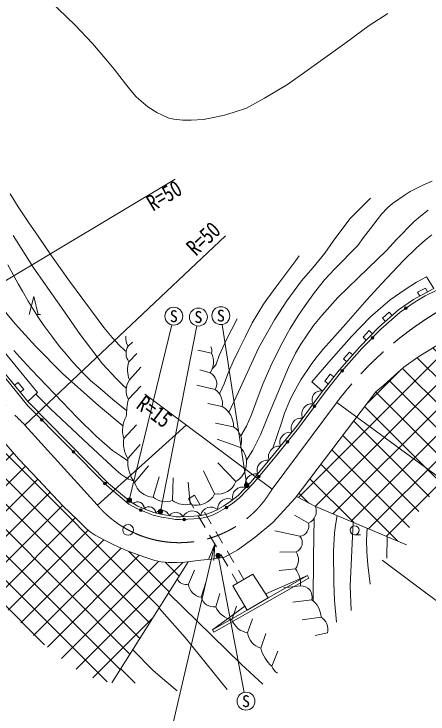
# Model space of a CAD drawing. Units: millimetres, scale not verified. Extents: x 40000 to 680000, y 20000 to 380000.
# Drawn here: x 363994 to 410152, y 241475 to 319498 of the extents above; entities that cross this region are included whole.
import ezdxf
from ezdxf.enums import TextEntityAlignment as Align

# ---------------------------------------------------------------- set-up
doc = ezdxf.new("R2010")
doc.units = ezdxf.units.MM
doc.header["$LTSCALE"] = 1000
doc.linetypes.add('CHAIN', pattern=[18.5, 12, -1.5, 3.5, -1.5])
doc.linetypes.add('DASHED', pattern=[7.5, 6, -1.5])
for name, color, linetype, lineweight in [('M-BGD', 7, 'Continuous', 13), ('M-BMK', 2, 'CHAIN', 13), ('M-BMK-SRVR', 3, 'Continuous', 13), ('M-STR-HTXT', 7, 'Continuous', 13), ('M-STR-STRC', 7, 'Continuous', 13)]:
    doc.layers.add(name, color=color, linetype=linetype, lineweight=lineweight)
doc.styles.add('ＭＳ ゴシック', font='')
doc.styles.get('ＭＳ ゴシック').set_extended_font_data('MS Gothic')
pattern_1 = [(45, (0, -0), (-1414.2136, 1414.2136), []), (135, (0, -0), (-1414.2136, -1414.2136), [])]

# ---------------------------------------------------------------- blocks, each defined once
blk = doc.blocks.new('open_arrow')
at = {"color": 0, "linetype": 'Continuous', "lineweight": -2}
blk.add_lwpolyline([(7.5, 1.25), (0, 0), (7.5, -1.25)], dxfattribs=at)

msp = doc.modelspace()

# ---------------------------------------------------------------- hatches: boundary and pattern name
at = {"layer": 'M-BGD'}
for points in [[(407569, 286629, -1), (407816, 286800, -1)], [(403849, 283302, -1), (404057, 283518, -0.41421), (404061, 283306, -0.41421)], [(400482, 279606, -1), (400682, 279831, -1)], [(397424, 275652, -1), (397603, 275893, -0.41421), (397634, 275683, -0.41421)], [(367002, 274372, -0.41421), (367214, 274370, -0.41421), (367213, 274158, -1)], [(394384, 271684, -1), (394572, 271918, -0.41421), (394595, 271707, -0.41421)], [(370518, 270817, -0.41421), (370730, 270816, -0.41421), (370729, 270603, -1)], [(391208, 267822, -1), (391400, 268053, -1)], [(374034, 267262, -0.41421), (374246, 267261, -0.41421), (374245, 267049, -1)], [(387576, 264421, -1), (387823, 264591, -1)], [(377985, 264245, -0.41421), (378179, 264329, -0.41421), (378263, 264134, -1)], [(382824, 263158, -1), (383124, 263168, -1)]]:
    msp.add_hatch(color=256, dxfattribs=at).paths.add_polyline_path(points)
h = msp.add_hatch(dxfattribs=at)
h.set_pattern_fill('USER', color=256, style=0, pattern_type=2)
h.set_pattern_definition(pattern_1)
h.paths.add_polyline_path([(417809, 272696), (411345, 282711), (411234, 282637), (409031, 281242), (407472, 280133), (406462, 279253), (405214, 278109), (404645, 277623), (404353, 277372), (395488, 265735), (397599, 264594), (407003, 260663), (408593, 263041), (409833, 265301), (413260, 267962), (414607, 269697), (415820, 270726), (417198, 271014)])
h = msp.add_hatch(dxfattribs=at)
h.set_pattern_fill('USER', color=256, style=0, pattern_type=2)
h.set_pattern_definition(pattern_1)
h.paths.add_polyline_path([(375217, 260287), (374070, 260862), (373040, 261419), (372492, 261763), (372037, 262136), (371060, 263099), (369449, 264662), (366673, 267605), (364542, 269879), (359726, 275394), (358441, 274401), (348893, 264684), (351576, 263157), (352814, 262434), (353261, 261482), (355355, 259882), (356696, 258349), (359011, 256917), (360456, 255644), (363073, 253339), (366154, 250243), (367747, 248909), (370333, 246779), (373128, 245313), (374904, 244950), (383416, 258448), (383031, 258405), (382154, 258364), (381178, 258354), (380397, 258442), (379678, 258600), (378928, 258833), (377726, 259251), (376528, 259701)])
at = {"layer": 'M-STR-HTXT'}
for points in [[(390089, 267169, -0.41421), (390139, 266819, -0.41421), (389789, 266769, -1)], [(377063, 265440, -0.41421), (376976, 265097, -0.41421), (376633, 265183, -1)], [(380547, 264189, -1), (380130, 263913, -1)], [(386610, 258924, -1), (386894, 259335, -1)]]:
    msp.add_hatch(color=256, dxfattribs=at).paths.add_polyline_path(points)

# ---------------------------------------------------------------- linework, layer by layer
at = {"layer": 'M-BGD'}
for p, q in [((409987, 290216), (410785, 288887)), ((409866, 288956), (408988, 288478)), ((410105, 288517), (409866, 288956)), ((408988, 288478), (409227, 288038)), ((366453, 286001), (366953, 286001)), ((405819, 286257), (405067, 285598)), ((405067, 285598), (405396, 285222)), ((406148, 285881), (405819, 286257)), ((403610, 284207), (402916, 283488)), ((403970, 283860), (403610, 284207)), ((402916, 283488), (403275, 283140)), ((376735, 282489), (377195, 282929)), ((386010, 281685), (384491, 282022)), ((401381, 281823), (400717, 281076)), ((401755, 281491), (401381, 281823)), ((365547, 276313), (361302, 281461)), ((376811, 280735), (377681, 281652)), ((400717, 281076), (401091, 280744)), ((376858, 278724), (378145, 280152)), ((385867, 279518), (384699, 279853)), ((399256, 279351), (398632, 278570)), ((399647, 279039), (399256, 279351)), ((398632, 278570), (399023, 278258)), ((364447, 278434), (364061, 278116)), ((365083, 277662), (364447, 278434)), ((376744, 276552), (378126, 278001)), ((386434, 277646), (384383, 278141)), ((398392, 277469), (397195, 278506)), ((364697, 277344), (365083, 277662)), ((366620, 277298), (365547, 276313)), ((387213, 275744), (385622, 276100)), ((388481, 273471), (386459, 273888)), ((376235, 272200), (377649, 273698)), ((376678, 269962), (378054, 271529)), ((389233, 271178), (386638, 272113)), ((388718, 267372), (386738, 269475)), ((377442, 267271), (378988, 269141)), ((386361, 266004), (385109, 268579)), ((379509, 265647), (380174, 267915)), ((381681, 265259), (381730, 267793)), ((383646, 264853), (383420, 267330)), ((384039, 264434), (383442, 265458)), ((384730, 264838), (384134, 265861)), ((397599, 264594), (395488, 265735)), ((397599, 264594), (407753, 260349)), ((385989, 262678), (385234, 263974)), ((385299, 262275), (384543, 263571)), ((396835, 262761), (395283, 263641)), ((386558, 260115), (385802, 261411)), ((387249, 260519), (386493, 261815)), ((395871, 261289), (393077, 261880)), ((401974, 261460), (402641, 261460)), ((405576, 258832), (405612, 261244)), ((387817, 257955), (387062, 259251)), ((388508, 258359), (387752, 259655)), ((395441, 259549), (393633, 259515)), ((383416, 258448), (374904, 244950)), ((383435, 255937), (384107, 257512)), ((389608, 256472), (389011, 257495)), ((395384, 257647), (393570, 257470)), ((388918, 256067), (388321, 257091)), ((392058, 254865), (396712, 256918)), ((384869, 254481), (385424, 256254)), ((395919, 255754), (394047, 255554)), ((386487, 253434), (386945, 254888)), ((397190, 254185), (395088, 253957)), ((386110, 250852), (389721, 253509)), ((388280, 251969), (388803, 253484)), ((390025, 250506), (390569, 252092)), ((398222, 252274), (396139, 251961)), ((398948, 250505), (397560, 250222)), ((391497, 248798), (392068, 250434)), ((392741, 246791), (393392, 248490)), ((375891, 246515), (377497, 244903))]:
    msp.add_line(p, q, dxfattribs=at)
at = {"layer": 'M-BGD', "linetype": 'DASHED'}
msp.add_line((383442, 265458), (384134, 265861), dxfattribs=at)
at = {"layer": 'M-BGD'}
for points in [[(350412, 305014), (351915, 303948), (352654, 303333), (353185, 302863), (353923, 302120), (354521, 301319), (355416, 300213), (356637, 298426), (357313, 297346), (357911, 296096), (359222, 293182), (360207, 291204), (361256, 289147), (362065, 287740), (362947, 286414), (363390, 285848), (364172, 284919), (364496, 284566), (366407, 282483), (369457, 279385), (373403, 275859), (376135, 273590)], [(389277, 272462), (389923, 273547), (390441, 274732), (391209, 276850), (391732, 278225), (392633, 280280), (393719, 282464), (394441, 283867), (394796, 284436), (395645, 285815), (396438, 287003), (397500, 288457), (398596, 289854), (399716, 291074), (402318, 293689), (402973, 294590), (403742, 295585), (404956, 297175), (405642, 297886), (406182, 298361), (407370, 299204), (408175, 299718), (408741, 300027), (409564, 300432), (410609, 300881)], [(363552, 299469), (364442, 298012), (365585, 296340), (366671, 294730), (368191, 292525), (370194, 289716), (374013, 284562), (374925, 283448), (375723, 282578), (376345, 281999), (376502, 281893)], [(387946, 275091), (389031, 277400), (391275, 282319), (393050, 285418), (394410, 287532), (396063, 289754), (397298, 291198), (398652, 292856), (399590, 294175), (401430, 296650), (403733, 298952)], [(389904, 269750), (390640, 270885), (391468, 272577), (392448, 274970), (393580, 277736), (394598, 280085), (395388, 281708), (395974, 282713), (397393, 284783), (398317, 285882), (400082, 287906), (403492, 291155), (405526, 293146), (406654, 294363), (408627, 296388), (409308, 296962), (410163, 297631)], [(363910, 294791), (366128, 291295), (367759, 288950), (369293, 286779), (371360, 283758), (373859, 280500), (375372, 278853), (376139, 278120), (376515, 277801)], [(392846, 271107), (393826, 273926), (394168, 275015), (394709, 276342), (395054, 277044), (395978, 278721), (397132, 280447), (397650, 281131), (398431, 282091), (399776, 283606), (400975, 284958), (403337, 287628), (404953, 289425), (407416, 292012), (408871, 293420), (409836, 294281), (410596, 294876)], [(386902, 277155), (387427, 278258), (387925, 279577), (388483, 280840), (389049, 282047), (389757, 283472), (390553, 285084), (391816, 287148), (392167, 287677), (393290, 289217), (394315, 290532), (395425, 292031), (395773, 292545)], [(363299, 291523), (364472, 289416), (364943, 288607), (365583, 287508), (366675, 285718), (367308, 284781), (368321, 283426), (369056, 282429), (369798, 281579), (370565, 280684), (371628, 279545), (372519, 278658), (373611, 277742), (374998, 276518), (376557, 275275)], [(397195, 278506), (399332, 280963), (401622, 283543), (403732, 285729), (405921, 287646), (407602, 288804), (408851, 289618), (409987, 290216)], [(361065, 281278), (365548, 275841), (374331, 266962), (376803, 264870), (377676, 264367), (378590, 264004), (379501, 263655), (380448, 263412), (381441, 263255), (382003, 263170), (382560, 263149), (383378, 263176), (384059, 263228), (384917, 263320), (385553, 263445), (386111, 263641), (386713, 263941), (387512, 264377), (388354, 264956), (389187, 265620), (390661, 267167), (393098, 270090), (395725, 273348), (398669, 277339), (400507, 279634), (402788, 282203), (404885, 284375), (407052, 286273), (408709, 287415), (409852, 288089), (411132, 288724)], [(410785, 288887), (408548, 287668), (406867, 286510), (404678, 284593), (402568, 282407), (400278, 279828), (398392, 277469)], [(365703, 286001), (366203, 288001), (366703, 286001)], [(386090, 279947), (386333, 280192), (386516, 280485), (386883, 281451), (387684, 283229), (388881, 285532)], [(359726, 275394), (364542, 269879), (366673, 267605), (369449, 264662), (371060, 263099), (372037, 262136), (372492, 261763), (373040, 261419), (374070, 260862), (375217, 260287), (376528, 259701), (377726, 259251), (378928, 258833), (379678, 258600), (380397, 258442), (381178, 258354), (382154, 258364), (383031, 258405), (384830, 258605), (385963, 258721), (387447, 258960), (388937, 259775), (390886, 261179), (392847, 262828), (395325, 265521), (404353, 277372), (405214, 278109), (406462, 279253), (407472, 280133), (409031, 281242), (411234, 282637)], [(362472, 282341), (362546, 282238), (366620, 277298)], [(363989, 281978), (364980, 280874), (365964, 279835), (371076, 274478), (373188, 272417), (374958, 270851), (375860, 270240), (376668, 269711)], [(365547, 276313), (374535, 267182), (376976, 265116), (377807, 264638), (378699, 264283), (379593, 263941), (380509, 263706), (381487, 263551), (382031, 263469), (382561, 263450), (383361, 263476), (384031, 263527), (384872, 263617), (385474, 263735), (385993, 263918), (386574, 264207), (387355, 264633), (388175, 265198), (388984, 265842), (390437, 267367), (392866, 270280), (395488, 273531), (398392, 277469)], [(366441, 277134), (368047, 275497), (372290, 271502), (375380, 268658), (375914, 268211), (376455, 267837), (376743, 267667), (377002, 267565), (377185, 267506), (377316, 267456)], [(397349, 254069), (397368, 259007), (397448, 263265)], [(400010, 263586), (399821, 262523), (399714, 261651), (399633, 259616), (399654, 256100), (399727, 254116), (399933, 251704)], [(401578, 252998), (401467, 255775), (401583, 258097), (401792, 262841)], [(403353, 262189), (403298, 260884), (403316, 259549), (403435, 258110), (403715, 255933)], [(389997, 253039), (386110, 250852), (386260, 250581), (396883, 256612), (396712, 256918), (392334, 254437)], [(381202, 254937), (389305, 247027), (391724, 244800)], [(380163, 253289), (383083, 249995), (387754, 244219)], [(377233, 248644), (379484, 246368), (380825, 245203), (382173, 244054)]]:
    msp.add_lwpolyline(points, dxfattribs=at)
msp.add_lwpolyline([(388399, 255763), (390634, 257073), (392334, 254437), (389997, 253039)], close=True, dxfattribs=at)
for centre, radius in [((407692, 286714), 150), ((403953, 283410), 150), ((400582, 279719), 150), ((397514, 275772), 150), ((367107, 274265), 150), ((394478, 271801), 150), ((370623, 270710), 150), ((391304, 267938), 150), ((374140, 267155), 150), ((387699, 264506), 150), ((378124, 264189), 150), ((382974, 263163), 150), ((401974, 261960), 500)]:
    msp.add_circle(centre, radius, dxfattribs=at)
for centre, radius, start, end in [((378070, 283416), 1626, 174.46382, 214.78557), ((377965, 281663), 1481, 146.11807, 218.80889), ((384068, 280726), 2167, 326.13588, 26.2941), ((385361, 281963), 706, 336.85403, 37.09007), ((379657, 279796), 2998, 161.73792, 200.94639), ((385225, 278302), 1376, 331.53368, 62.16916), ((378623, 277543), 2124, 146.21415, 207.8098), ((385249, 276050), 1988, 351.14608, 53.40993), ((398179, 276542), 950, 77.06727, 210.11489), ((389988, 273953), 13496, 168.89897, 177.14567), ((385878, 273509), 2603, 359.17703, 59.15548), ((397237, 274911), 1160, 84.07434, 203.10396), ((379099, 273106), 3003, 149.59475, 197.5457), ((396029, 273304), 1160, 83.02535, 202.05497), ((387500, 271880), 1870, 337.95363, 58.33154), ((394784, 271721), 1160, 81.60174, 200.63137), ((379546, 271693), 3349, 171.28482, 211.10768), ((387472, 269478), 2447, 300.61028, 43.98222), ((393522, 270165), 1160, 81.2802, 200.30982), ((380742, 269663), 4075, 175.78183, 215.92588), ((392244, 268617), 1160, 80.57736, 199.60698), ((390931, 267088), 1160, 79.0828, 198.11242), ((379609, 267901), 2257, 196.20584, 267.44306), ((386705, 268125), 2149, 260.77529, 339.48778), ((389505, 265613), 1160, 73.80258, 192.8322), ((380944, 267408), 2272, 230.82245, 288.91532), ((384338, 266998), 2254, 252.12106, 333.83048), ((387852, 264319), 1160, 63.27522, 182.30484), ((377772, 264376), 751, 358.29542, 131.06962), ((379056, 263796), 772, 6.35568, 133.77507), ((383127, 267301), 2502, 234.68224, 281.95818), ((385948, 263398), 1148, 49.52885, 169.24963), ((396271, 264072), 1427, 293.29543, 21.4539), ((380475, 263311), 867, 18.14374, 138.81022), ((382027, 263080), 883, 25.3387, 145.47284), ((383868, 262948), 1160, 34.90625, 153.93587), ((395725, 262436), 1156, 277.23497, 16.3168), ((395042, 260571), 1097, 291.34285, 40.90484), ((394037, 258640), 1673, 323.6132, 32.9405), ((393343, 256048), 2593, 353.48873, 38.07553), ((383172, 256964), 1060, 204.29782, 284.37869), ((385110, 256153), 1689, 187.32881, 261.79017), ((396005, 254524), 1232, 344.0543, 93.98577), ((386249, 254840), 1426, 194.59799, 279.59764), ((395887, 252247), 2335, 0.65408, 56.08334), ((388809, 254446), 2533, 203.54981, 257.94381), ((397351, 250883), 1642, 346.70574, 57.93055), ((390450, 252787), 2320, 200.63343, 259.42682), ((392167, 250864), 2172, 189.46641, 252.03229), ((395771, 250059), 4456, 196.44057, 227.16484), ((394064, 247234), 1395, 198.49924, 240.34105)]:
    msp.add_arc(centre, radius, start, end, dxfattribs=at)
at = {"layer": 'M-BMK'}
for p, q in [((392768, 266540), (399976, 276205)), ((365217, 273682), (373287, 264754))]:
    msp.add_line(p, q, dxfattribs=at)
for centre, radius, start, end in [((431843, 252029), 40000, 112.46775, 142.81369), ((399878, 309718), 50000, 208.84906, 226.11403), ((382393, 272570), 12000, 220.64093, 329.83205)]:
    msp.add_arc(centre, radius, start, end, dxfattribs=at)
at = {"layer": 'M-BMK-SRVR'}
msp.add_circle((376719, 261996), 600, dxfattribs=at)
at = {"layer": 'M-STR-HTXT'}
for p, q in [((356083, 285593), (381974, 301079)), ((365217, 273682), (387557, 294778)), ((376848, 265312), (381576, 284842)), ((389939, 266969), (387209, 284885)), ((380339, 264051), (384360, 284738)), ((392768, 266540), (378597, 277120)), ((399976, 276205), (424086, 258526)), ((373287, 264754), (383206, 273679)), ((386752, 259129), (389671, 243886)), ((405044, 258612), (421274, 246480))]:
    msp.add_line(p, q, dxfattribs=at)
for points in [[(368038, 320935), (370763, 318302), (372746, 316197), (374241, 314474), (375161, 313362), (376417, 311706), (377008, 310959), (377624, 310249), (378915, 309138), (379923, 308508), (380554, 308211), (381267, 307903), (381800, 307758), (382800, 307654), (383757, 307651), (385139, 307754), (386240, 307948), (387458, 308222), (388532, 308541), (389901, 309018), (391936, 310115), (394477, 311649), (396690, 313196), (400880, 316210), (403580, 318233), (405690, 319554)], [(386395, 260394), (380054, 233309), (416804, 233309)]]:
    msp.add_lwpolyline(points, dxfattribs=at)
for centre in [(389939, 266969), (376848, 265312), (380339, 264051), (386752, 259129)]:
    msp.add_circle(centre, 250, dxfattribs=at)
at = {"layer": 'M-STR-STRC'}
for centre in [(381811, 285814), (384551, 285720), (387059, 285874), (389860, 242904)]:
    msp.add_circle(centre, 1000, dxfattribs=at)

# ---------------------------------------------------------------- block references
at = {"layer": 'M-STR-HTXT', "xscale": 240, "yscale": 240, "rotation": 256.8}
msp.add_blockref('open_arrow', (386395, 260394), dxfattribs=at)

# ---------------------------------------------------------------- texts
at = {"layer": 'M-STR-HTXT', "style": 'ＭＳ ゴシック', "width": 0.8}
msp.add_text('R=50', height=1833, rotation=30.886, dxfattribs=at).set_placement((381974, 301079), align=Align.TOP_RIGHT)
msp.add_text('R=50', height=1833, rotation=43.359, dxfattribs=at).set_placement((387557, 294778), align=Align.BOTTOM_RIGHT)
msp.add_text('R=15', height=1833, rotation=323.255, dxfattribs=at).set_placement((378597, 277120), align=Align.TOP_LEFT)
at = {"layer": 'M-STR-STRC', "style": 'ＭＳ ゴシック'}
for p in [(381811, 285814), (384551, 285720), (387059, 285874), (389860, 242904)]:
    msp.add_text('S', height=1320, dxfattribs=at).set_placement(p, align=Align.MIDDLE_CENTER)

doc.saveas('drawing.dxf')
